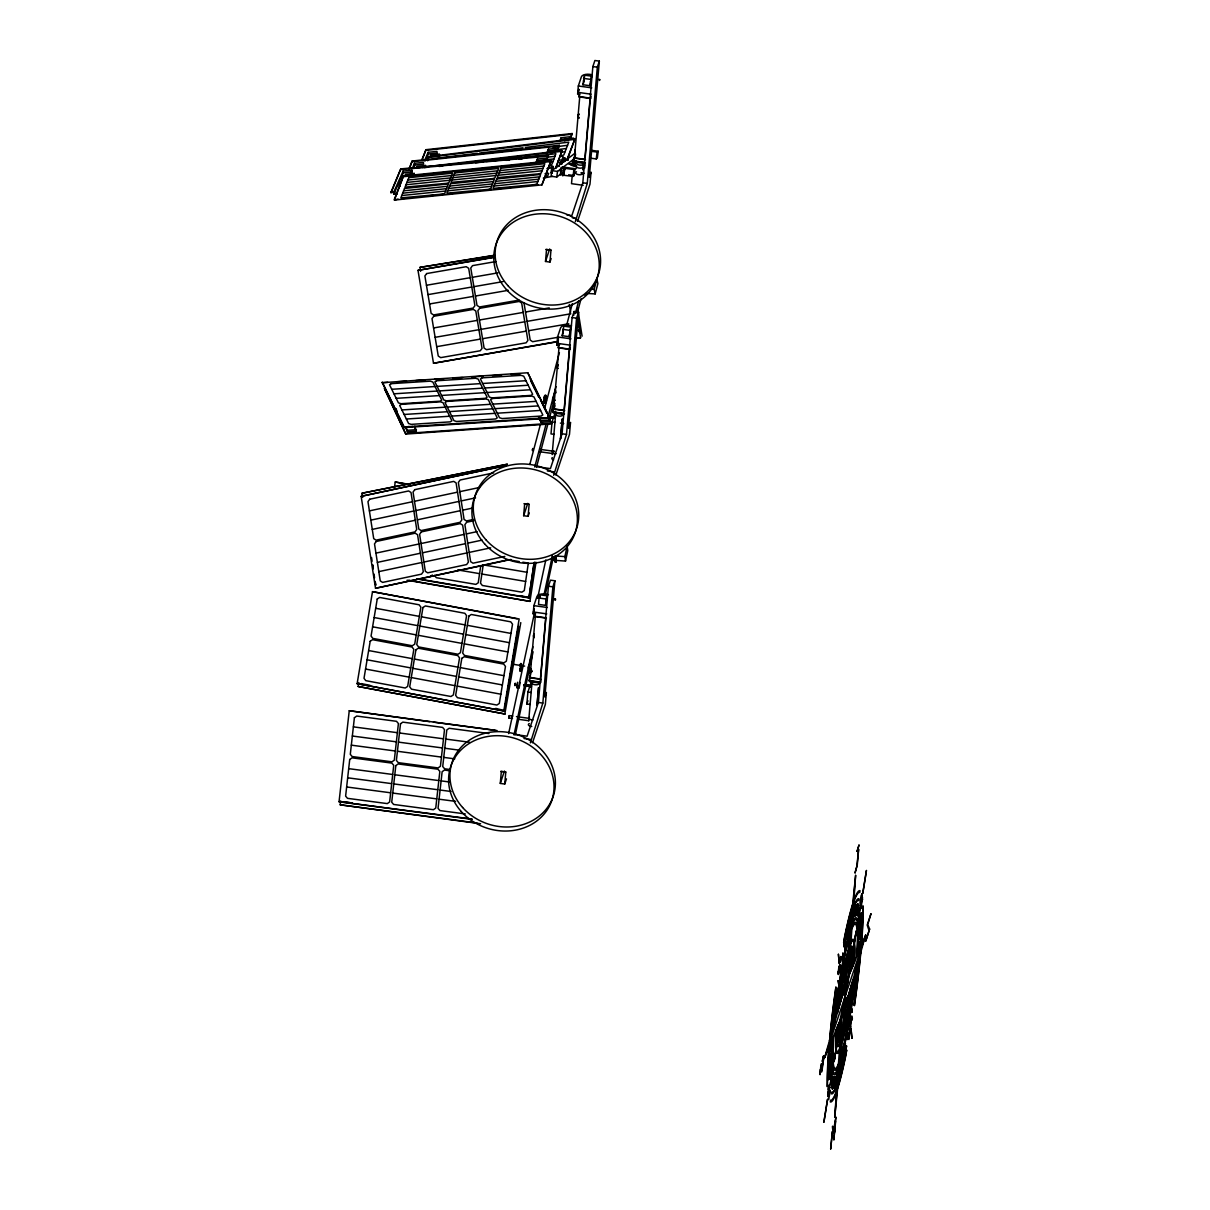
<?xml version="1.0" encoding="UTF-8"?>
<svg xmlns="http://www.w3.org/2000/svg" width="1210" height="1210" viewBox="0 0 1210 1210"><rect width="100%" height="100%" fill="white"/><g stroke="black" fill="none" stroke-linecap="round" stroke-linejoin="round"><path stroke-width="1.5" d="M545.347 397.319L545.135 398.075M553.348 399.829L553.56 401.735M567.596 160.386L567.747 159.402L568.08 160.204M840.829 1018.563L834.068 1061.609L856.256 931.019L849.511 974.065L839.664 1021.89A32.715 3.222 -82.1 0 0 839.725 1025.157L839.755 1025.415M849.511 974.065L850.675 970.738A32.715 3.222 -82.1 0 0 850.6 967.471L850.585 967.213M861.702 896.323L861.596 895.113L861.233 899.499L861.747 893.736L861.127 900.845M552.834 168.659L552.35 171.109M564.45 160.431L563.966 161.595M521.692 667.527L521.283 663.549L520.739 671.429L521.087 665.908L521.192 668.056M520.89 665.606C520.829 663.806 520.557 667.164 520.89 665.394M530.812 658.058L528.573 668.525L531.19 668.707L530.887 671.308L531.795 670.703M552.093 170.081C553.484 160.143 550.278 174.482 551.684 172.637M563.467 170.444C564.163 171.351 565.569 168.326 563.558 169.4C564.495 163.153 561.546 186.264 563.467 170.02M563.815 174.603L563.043 174.058M555.813 555.995L556.434 560.442L565.524 561.077L564.889 556.615L555.813 555.995L554.891 558.339M554.997 561.168L554.679 558.944L555.556 559.005C556.298 562.726 553.923 558.959 555.919 561.621L555.103 561.606M555.874 561.153L556.055 560.109L556.01 561.621M572.799 162.76C573.162 160.098 572.3 166.526 572.587 163.35M838.772 1023.509L838.727 1024.809A38.402 3.766 -82.1 0 0 838.787 1030.179L838.848 1031.117M839.679 1021.331L839.09 1023.221A36.27 3.569 -82.1 0 0 839.135 1028.303L839.196 1028.969M850.66 971.297L851.25 969.407A36.27 3.569 -82.1 0 0 851.19 964.325L851.144 963.659M851.568 969.119L851.598 967.818A38.402 3.766 -82.1 0 0 851.553 962.449L851.477 961.511M414.864 426.283L416.376 431.259L407.558 431.864L406.031 426.888M541.127 420.793L549.93 420.112L549.869 421.685L541.067 422.366L539.524 417.48M405.773 434.072L384.432 388.561L405.773 434.072L551.548 423.893L548.417 416.603M530.177 379.002L538.919 396.653M839.679 967.002L839.634 965.565L839.014 967.289M837.683 1026.125L837.607 1028.137A45.511 4.477 -82.1 0 0 837.698 1037.666L837.743 1038.15M838.016 1025.354L837.955 1026.64A43.378 4.265 -82.1 0 0 838.046 1035.73L838.076 1036.047M838.228 1024.825L838.197 1025.657A41.957 4.129 -82.1 0 0 838.273 1034.429L838.303 1034.641M838.56 1024.038L838.545 1024.159A39.824 3.917 -82.1 0 0 838.621 1032.493L838.636 1032.538M851.779 968.59L851.779 968.469A39.824 3.917 -82.1 0 0 851.704 960.135L851.704 960.135M852.112 967.803L852.142 966.971A41.957 4.129 -82.1 0 0 852.052 958.199L852.037 957.987M852.324 967.274L852.384 965.988A43.378 4.265 -82.1 0 0 852.294 956.898L852.248 956.581M852.642 966.503L852.732 964.491A45.511 4.477 -82.1 0 0 852.642 954.962L852.581 954.478M382.239 382.693L527.757 372.756L549.794 418.252L404.321 427.553L382.239 382.693L387.835 382.33M404.321 427.553L382.269 382.058M527.757 372.756L549.794 418.252M552.214 454.597L552.365 452.812M582.963 168.205C583.008 165.437 582.509 173.348 582.993 167.933M521.041 666.453L520.587 663.504L520.043 671.384L520.769 669.433M837.169 1027.411L836.881 1029.332A50.487 4.961 -82.1 0 0 836.881 1042.188L836.972 1043.081M837.486 1026.64L837.456 1027.003A46.933 4.613 -82.1 0 0 837.456 1038.951L837.532 1039.556M852.853 965.988L852.868 965.625A46.933 4.613 -82.1 0 0 852.868 953.677L852.808 953.072M853.171 965.217L853.231 964.234A49.065 4.825 -82.1 0 0 853.231 951.741L853.141 950.954M853.383 964.718L853.458 963.296A50.487 4.961 -82.1 0 0 853.458 950.44L853.353 949.547M829.077 1087.382L829.243 1084.841L827.716 1095.05L828.986 1088.153M835.913 1030.436L835.853 1031.207A57.611 5.657 -82.1 0 0 835.853 1049.977L835.883 1050.083M836.171 1029.816L836.14 1030.134A55.826 5.49 -82.1 0 0 836.14 1048.314M854.169 962.812L854.184 962.495A55.826 5.49 -82.1 0 0 854.184 944.314M854.426 962.192L854.472 961.421A57.611 5.657 -82.1 0 0 854.472 942.65L854.457 942.545M396.971 411.007L396.714 412.05L396.245 408.647M544.636 397.455L544.545 396.623L544.364 397.969M848.951 970.753L855.621 875.359L844.716 983.412L845.624 1009.216L834.718 1117.269L841.389 1021.875M552.289 168.901L552.153 169.914L552.183 168.946M559.716 164.227L560.366 161.656L559.731 164.227M575.96 162.321C573.283 159.826 577.941 169.945 569.29 163.925L574.629 165.346M832.783 1037.983L832.616 1040.343A79.3 7.789 -82.1 0 0 837.668 1070.275L838.076 1069.247M833.04 1037.363L832.888 1039.36A77.516 7.623 -82.1 0 0 837.834 1068.611L838.182 1067.749M833.448 1036.38L833.342 1037.787A74.672 7.336 -82.1 0 0 838.106 1065.965L838.348 1065.36M833.705 1035.775L833.629 1036.788A72.903 7.169 -82.1 0 0 838.273 1064.301L838.454 1063.862M839.634 967.622L839.846 964.188L838.409 972.265C841.736 953.147 836.276 987.345 838.787 967.728M856.635 956.853L856.998 954.841A74.672 7.336 -82.1 0 0 852.233 926.663L851.991 927.268M857.3 955.265L857.436 953.268A77.516 7.623 -82.1 0 0 852.49 924.016L852.158 924.879M857.542 954.645L857.724 952.285A79.3 7.789 -82.1 0 0 852.672 922.353L852.264 923.381M828.91 1047.361L828.699 1049.947A106.677 10.482 -82.1 0 0 827.232 1083.616L827.292 1086.777L827.519 1082.148A104.892 10.3 -82.1 0 1 828.971 1049.055L829.153 1046.756M830.06 1044.563L829.954 1045.833A98.494 9.68 -82.1 0 0 828.608 1076.915L828.653 1079.849L828.895 1075.463A96.724 9.498 -82.1 0 1 830.226 1044.941L830.317 1043.958M860.023 948.67L860.098 947.687A96.724 9.498 -82.1 0 0 861.429 917.165L861.671 912.779L861.732 915.713A98.494 9.68 -82.1 0 1 860.386 946.795L860.28 948.065M861.172 945.872L861.369 943.573A104.892 10.3 -82.1 0 0 862.806 910.48L863.048 905.851L863.108 909.012A106.677 10.482 -82.1 0 1 861.641 942.681L861.429 945.267M500.29 783.414L501.333 771.436L505.78 772.056L504.752 784.035L500.29 783.414L504.434 771.042M523.643 515.717L524.671 503.738L529.133 504.358L528.089 516.322L523.643 515.717L527.772 503.375M545.498 261.466L546.527 249.502L550.973 250.107L549.945 262.086L545.498 261.466L549.673 248.957M592.235 74.823A7.653 3.539 4.9 0 0 581.405 76.759L578.319 85.986L577.609 94.214L579.242 94.441L579.03 96.876L590.858 98.509L591.055 96.074M546.421 618.159L534.593 616.525L534.805 614.09L533.171 613.863L533.882 605.635L536.968 596.424A7.653 3.539 4.9 0 1 548.463 594.7M570.303 347.058L570.091 349.493L558.264 347.845L558.476 345.425L556.842 345.198L557.553 336.97L560.638 327.744A7.653 3.539 4.9 0 1 571.468 325.808M572.103 176.841L571.513 183.678L583.205 185.296M585.232 162.805L573.54 161.187L575.234 153.836M530.207 704.462L526.864 703.993L527.908 692.029L531.689 680.701M529.39 677.721L541.067 679.339L540.794 682.455L529.118 680.837L530.797 673.501M585.035 159.357L574.463 157.89L579.741 96.664L590.314 98.131L585.186 157.497M555.617 411.264L552.047 421.957L551.004 433.921L554.346 434.39M564.48 413.79L552.788 412.171L554.936 403.414M553.696 408.874L558.99 347.648L569.562 349.115L564.268 410.341L553.696 408.874L554.845 405.456M582.948 84.745L584.566 75.186L591.599 76.154L589.981 85.713L582.948 84.745L584.022 81.539M539.07 598.042L538.526 604.395L545.544 605.363L547.162 595.819L540.144 594.836L539.07 598.042L546.088 599.01L547.162 595.819M528.936 717.953L531.976 682.818M584.294 78.363L584.566 75.186M562.196 335.73L563.815 326.171L570.833 327.139L569.214 336.698L562.196 335.73L563.255 332.523M539.857 598.027L540.144 594.836M552.395 451.723L555.647 414.153M530.373 742.864L542.836 703.086L552.879 586.85L554.906 580.77L550.459 580.165L548.433 586.23L538.389 702.466L527.106 736.194L513.751 734.334M575.325 221.657L587.273 183.421L597.317 67.185L599.343 61.12L594.896 60.5L592.855 66.565L582.812 182.801L571.846 215.592L566.84 214.911M553.681 475.288L566.507 434.405L576.55 318.17L578.592 312.104L574.13 311.484L572.103 317.549L562.06 433.785L550.414 468.603L537.058 466.742M589.981 85.713L591.599 76.154M545.544 605.363L546.088 599.01M537.013 705.49L538.556 687.598L537.134 704.069M560.533 438.61L562.226 418.917L560.487 439.048M569.214 336.698L570.833 327.139M573.812 315.235L574.13 311.484M599.343 61.12L589.3 177.356L591.04 172.153L589.996 184.132L577.548 221.339M554.906 580.77L544.863 697.005L546.391 692.468L545.347 704.447L532.536 742.728M578.592 312.104L568.534 428.34L570.53 422.396L569.486 434.375L555.889 475.001M834.718 1117.269L855.621 875.359M562.514 160.386L561.833 163.879L562.015 162.609M512.465 718.483L508.85 717.984L509.259 715.624L512.874 716.108M829.47 1040.782L829.969 1037.409A104.892 10.3 -82.1 0 1 835.248 992.865L835.928 986.921L835.082 992.805A106.677 10.482 -82.1 0 0 829.712 1038.104M830.786 1036.199L830.907 1034.898A98.494 9.68 -82.1 0 1 835.853 993.077M831.073 1035.216L831.164 1034.202A96.724 9.498 -82.1 0 1 836.019 993.138L836.791 987.799M859.266 957.413L859.176 958.426A96.724 9.498 -82.1 0 1 854.321 999.49L853.549 1004.829M859.554 956.429L859.433 957.73A98.494 9.68 -82.1 0 1 854.487 999.551M860.582 952.845L860.355 955.219A104.892 10.3 -82.1 0 1 855.092 999.762L854.411 1005.707L855.258 999.823A106.677 10.482 -82.1 0 0 860.612 954.524L860.854 951.846M572.496 163.743L572.965 160.612M833.872 1025.399L834.129 1022.783A79.3 7.789 -82.1 0 1 849.692 931.261L850.131 929.764M834.159 1024.401L834.371 1022.193A77.516 7.623 -82.1 0 1 849.586 932.728L849.965 931.458M839.846 966.987L838.409 974.519L839.755 967.909M834.628 1022.783L834.779 1021.24A74.672 7.336 -82.1 0 1 849.42 935.058L849.677 934.165M834.915 1021.784L835.021 1020.65A72.903 7.169 -82.1 0 1 849.314 936.51L849.511 935.859M861.868 896.428L860.386 904.142L860.234 901.737L860.628 898.758L860.567 902.751L862.458 897.412L861.066 908.574L861.081 907.757M855.425 970.843L855.319 971.978A72.903 7.169 -82.1 0 1 841.01 1056.118L840.829 1056.769M855.712 969.845L855.561 971.388A74.672 7.336 -82.1 0 1 840.92 1057.57L840.647 1058.463M856.166 968.227L855.954 970.435A77.516 7.623 -82.1 0 1 840.753 1059.899L840.375 1061.17M856.453 967.229L856.211 969.845A79.3 7.789 -82.1 0 1 840.647 1061.367L840.209 1062.864M560.835 171.729L560.759 173.242M563.028 173.363L564.026 173.075L563.86 174.482M563.573 169.324L563.482 170.398M564.344 170.217L563.905 173.484M572.466 163.501L572.421 165.059L572.905 162.639M837.411 1013.042L837.501 1012.135A57.611 5.657 -82.1 0 1 841.888 980.297L841.948 979.949M837.698 1012.029L837.743 1011.651A55.826 5.49 -82.1 0 1 841.978 980.796L841.994 980.705M852.929 979.586L852.596 980.977A55.826 5.49 -82.1 0 1 848.346 1011.832L848.346 1011.832M552.985 168.992C553.862 160.34 550.958 175.919 552.395 172.727M563.905 160.673L564.057 157.648L563.346 161.595M564.616 160.764L564.752 157.739L563.951 161.52M574.599 154.169L575.294 149.48M575.294 154.275L575.4 153.322M471.976 819.321L339.057 801.746L349.251 710.724L497.083 730.568M838.591 1008.913L838.787 1007.144A50.487 4.961 -82.1 0 1 841.797 985.318L842.175 982.974M838.832 1008.081L839.241 1006.372A46.933 4.613 -82.1 0 1 842.024 986.09M851.144 985.802L851.099 986.256A46.933 4.613 -82.1 0 1 848.301 1006.538M851.507 984.547L851.356 985.802A49.065 4.825 -82.1 0 1 848.452 1007.007L848.119 1009.034M851.734 983.715L851.538 985.484A50.487 4.961 -82.1 0 1 848.543 1007.31L848.165 1009.654M551.594 170.081L551.745 169.264L551.14 176.267L556.751 177.038L561.183 173.665M829.425 1087.987C830.332 1083.404 827.912 1097.621 829.773 1091.692M839.438 1005.994L840.012 1002.954A43.378 4.265 -82.1 0 1 842.266 986.861L842.402 986.014M840.042 1003.846L840.179 1002.742A41.957 4.129 -82.1 0 1 842.357 987.178L842.447 986.634M840.405 1002.576L840.421 1002.409A39.824 3.917 -82.1 0 1 842.508 987.632L842.523 987.541M849.904 990.219L849.919 990.052A39.824 3.917 -82.1 0 1 847.832 1004.996L847.832 1004.996M850.297 988.782L850.161 989.886A41.957 4.129 -82.1 0 1 847.968 1005.449L847.877 1005.994M850.539 987.92L850.328 989.674A43.378 4.265 -82.1 0 1 848.074 1005.767L847.923 1006.614M850.902 986.634L850.585 989.341A45.511 4.477 -82.1 0 1 848.21 1006.236L848.044 1008.127M480.627 823.753L340.191 804.816L340.691 800.838M820.198 1069.504L820.093 1074.692L820.879 1065.526L821.545 1063.56L821.756 1069.882L823.904 1056.421L821.953 1071.168A8.198 0.802 -82.1 0 1 821.318 1071.863L821.257 1065.692L820.637 1068.067M551.578 172.455L551.412 173.287L551.503 172.274M551.82 169.96L551.881 169.536M552.153 172.727L552.244 172.228M528.226 667.572L528.604 665.803M529.103 667.633L529.36 666.135M840.663 1001.698L841.131 999.626A36.27 3.569 -82.1 0 1 842.402 990.627L842.644 989.084M849.299 992.245L849.208 993.002A36.27 3.569 -82.1 0 1 847.938 1002.001L847.696 1003.559M849.677 990.929L849.435 992.805A38.402 3.766 -82.1 0 1 848.104 1002.334L847.771 1004.481M545.271 398.574C544.863 405.184 545.876 397.258 546.012 400.041M828.033 1096.018C827.791 1100.026 829.425 1086.096 829.183 1090.119M828.532 1098.967C828.003 1103.217 831.784 1084.871 829.334 1091.768M862.624 899.59C862.034 895.037 859.07 917.271 861.747 899.544M574.75 158.434L557.508 171.412L556.751 177.038M839.105 1022.707L824.645 1057.661L841.797 997.267A32.715 3.222 -82.1 0 1 842.674 991.187L842.689 989.689M851.235 969.921L865.694 934.967L848.543 995.361A32.715 3.222 -82.1 0 1 847.666 1001.441M562.998 175.011L560.351 174.648L561.258 167.797L562.363 166.965L575.022 168.704L574.115 175.556L573.011 176.388L562.786 175.163M563.663 175.284L563.815 174.179M564.435 169.521L564.783 168.281L563.875 175.132M572.209 164.711L572.89 159.569L573.994 158.737M573.011 176.388L573.918 169.536L575.022 168.704M575.098 161.792L574.644 165.225L570.016 164.106M584.627 168.16L585.08 164.726M596.212 158.933L597.12 152.082L598.224 151.25L597.317 158.102L596.212 158.933L590.737 158.177M546.118 399.663L546.149 398.71M552.531 399.179L552.985 397.424M553.394 399.224L553.575 398.151M842.341 995.8L842.871 992.17M847.983 996.828L847.454 1000.458M560.956 171.2L561.077 170.398M552.909 167.116L553.015 167.025M560.033 171.018L560.578 168.825M560.911 171.139L561.44 168.765M572.542 162.911L572.95 161.263M521.601 668.54L521.238 670.022L521.313 668.616M842.629 994.832L842.916 992.79M847.711 997.796L847.408 999.838M394.354 487.827L395.246 482.003L410.145 484.529M480.657 566.325L478.237 582.796L475.848 584.385L436.296 577.699L434.481 575.4M417.238 579.015L528.921 597.921L534.079 562.726M528.921 597.921L534.154 562.468M520.799 595.638L529.526 597.755L534.805 562.166M574.826 152.445L574.916 152.551M407.074 580.225L529.935 601.37L536.015 562.257M842.568 988.147L842.236 990.294A38.402 3.766 -82.1 0 0 840.889 999.823M842.81 991.232L842.78 991.413A31.248 3.07 -82.1 0 0 841.948 997.221M847.575 1002.016L847.56 1001.215A31.248 3.07 -82.1 0 0 848.391 995.406M847.65 1002.939L847.832 1001.774A34.848 3.418 -82.1 0 0 849.042 993.123M842.221 983.594L841.888 985.621A49.065 4.825 -82.1 0 0 838.969 1006.826M842.296 984.501L842.13 986.392A45.511 4.477 -82.1 0 0 839.755 1003.287M495.737 708.379L504.449 710.588L511.558 667.844M512.163 664.139L518.515 626.372L504.449 710.588M357.132 683.665L372.498 591.66L519.15 618.945L503.783 710.936L357.132 683.665L503.783 710.936M561.531 164.379L562.075 161.157M842.402 977.226L842.462 976.894A57.611 5.657 -82.1 0 1 847.877 951.166L848.028 950.606M842.523 977.574L842.538 977.483A55.826 5.49 -82.1 0 1 847.786 952.557L847.847 952.33M834.068 1061.609L856.256 931.019M847.786 1015.145L847.802 1015.054A55.826 5.49 -82.1 0 1 842.553 1040.071L842.478 1040.297M847.938 1015.402L847.877 1015.734A57.611 5.657 -82.1 0 1 842.462 1041.462L842.311 1042.022M848.391 1012.679L848.452 1012.331A57.611 5.657 -82.1 0 0 852.823 980.493M358.145 686.478L504.857 713.976L358.145 686.478L358.856 682.561M504.782 714.218L520.784 622.621M517.29 685.117L516.836 686.282L517.608 682.243M843.022 978.875L843.309 976.364A50.487 4.961 -82.1 0 1 847.015 958.728L847.318 957.564M843.173 979.298L843.446 977.771A46.933 4.613 -82.1 0 1 846.894 961.375L846.97 961.088M843.279 979.571L843.491 978.33A45.511 4.477 -82.1 0 1 846.365 964.37L846.818 962.495M843.536 980.266L843.567 979.177A43.378 4.265 -82.1 0 1 846.304 965.867M843.688 980.675L843.703 980.584A39.824 3.917 -82.1 0 1 846.213 968.363L846.244 968.257M846.803 1012.362L846.713 1012.891A41.957 4.129 -82.1 0 1 844.066 1025.762L843.869 1026.534M846.652 1011.953L846.637 1012.044A39.824 3.917 -82.1 0 1 844.126 1024.265L844.126 1024.265M846.909 1012.649L846.758 1013.451A43.378 4.265 -82.1 0 1 844.02 1026.761L843.733 1027.971M847.06 1013.057L846.894 1014.857A46.933 4.613 -82.1 0 1 843.446 1031.253L843.37 1031.54M847.318 1013.753L846.97 1015.704A49.065 4.825 -82.1 0 1 843.37 1032.841L843.022 1035.064M847.423 1014.025L847.015 1016.264A50.487 4.961 -82.1 0 1 843.309 1033.9M555.496 558.612L555.692 557.477L555.647 558.99M583.84 80.404L583.523 81.327L583.825 78.831M843.793 980.947L844.156 978.981A38.402 3.766 -82.1 0 1 845.775 971.101L846.092 969.724M843.945 981.37L844.217 979.949A36.27 3.569 -82.1 0 1 845.745 972.507L845.866 971.963M844.051 981.658L844.247 980.584A34.848 3.418 -82.1 0 1 845.714 973.445M844.308 982.354L844.308 981.552A32.715 3.222 -82.1 0 1 845.336 976.409L845.487 975.744M845.987 1010.441L846.017 1010.274A31.248 3.07 -82.1 0 1 845.003 1015.326M846.123 1010.562L846.032 1011.076A32.715 3.222 -82.1 0 1 844.988 1016.218L844.852 1016.884M846.289 1010.97L846.123 1012.679A36.27 3.569 -82.1 0 1 844.595 1020.121L844.474 1020.665M846.546 1011.681L846.183 1013.647A38.402 3.766 -82.1 0 1 844.565 1021.527L844.247 1022.904M575.99 168.78L576.565 166.814M528.755 720.827L529.072 718.029L529.254 719.375M525.594 686.811L515.339 734.712M520.179 682.44L519.06 688.324M844.474 982.777L845.094 979.677M845.866 1009.851L845.245 1012.952M844.58 983.065L844.928 981.31M845.76 1009.563L845.412 1011.318M545.786 398.619L545.71 399.784M546.255 397.545L546.255 396.441L545.982 397.485M508.623 733.593L534.442 613.031M537.573 598.39L545.801 559.943M514.008 734.909L532.884 646.745M543.895 595.32L552.153 556.736M526.048 684.709L529.572 668.238M530.358 664.592L533.096 651.782M545.241 595.078L553.469 556.661M555.148 562.287L555.556 560.381L552.94 560.2L553.681 556.721M554.634 558.551L554.936 555.934L555.556 560.381M556.025 562.347L556.434 560.442M564.889 556.615L567.127 546.164L567.762 550.626L565.524 561.077M340.191 804.816L476.937 822.981M835.883 1117.269L833.614 1130.034C830.529 1115.121 834.537 1150.695 835.46 1120.853L833.826 1140.032L835.883 1117.238M349.251 710.724L429.686 721.659M339.057 801.746L472.036 819.049M565.146 160.658L564.692 161.535M846.607 964.657L846.274 966.866A41.957 4.129 -82.1 0 0 843.627 979.737M843.506 1030.134L843.975 1028.258A45.511 4.477 -82.1 0 0 846.834 1014.298M847.182 958.97L846.97 959.787A49.065 4.825 -82.1 0 0 843.37 976.924M529.814 464.458L540.31 424.77M544.576 408.632L559.398 352.579M566.582 325.445L572.315 303.74M534.729 467.015L545.846 424.997M548.266 415.862L555.995 386.625M575.325 313.556L578.698 300.761M553.711 404.609L552.698 400.071L555.435 389.756L556.116 392.766M549.96 416.21L553.787 401.75M581.057 298.734L577.231 313.193L576.686 309.624M536.438 467.423L547.979 423.727M595.169 293.909L594.155 289.371L596.878 279.056L597.906 283.579L595.169 293.909L586.215 293.395M529.935 601.37L408.995 580.286M361.14 683.605L370.003 685.314M552.183 167.63L552.365 166.284L552.153 167.661M841.676 998.129L842.977 993.576L841.555 974.973L844.716 983.412M845.624 1009.216L848.77 1017.655L847.348 999.052L848.649 994.499M395.246 482.003L408.209 484.484M372.498 591.66L517.214 618.839M852.747 903.84L852.294 905.261A106.677 10.482 -82.1 0 0 844.595 936.752L843.627 942.635L844.61 937.75A104.892 10.3 -82.1 0 1 852.173 906.774L852.581 905.519M851.961 911.553L851.749 912.234A98.494 9.68 -82.1 0 0 844.641 941.319L843.748 946.825L844.656 942.318A96.724 9.498 -82.1 0 1 851.628 913.762L851.795 913.217M838.53 1079.411L838.712 1078.866A96.724 9.498 -82.1 0 0 845.684 1050.31L846.592 1045.803L845.684 1051.309A98.494 9.68 -82.1 0 1 838.591 1080.394L838.364 1081.074M837.759 1087.109L838.167 1085.854A104.892 10.3 -82.1 0 0 845.729 1054.878L846.713 1049.993L845.729 1055.876A106.677 10.482 -82.1 0 1 838.046 1087.366L837.592 1088.788M599.086 79.255L600.115 79.709L599.328 80.495M545.982 399.723L545.892 400.208A3.948 0.953 -86.7 0 1 544.273 402.718A3.948 0.953 -86.7 0 1 544.258 396.85A3.948 0.953 -86.7 0 1 545.74 396.472M578.788 89.268L577.76 92.338L591.176 94.198M578.123 92.671L579.151 89.6M579.03 96.876L579.983 94.017M574.463 157.89L575.597 154.472M573.54 161.187L575.431 155.546M574.327 166.405L576.111 161.081M549.945 262.086L551.125 258.532M557.523 341.795L558.551 338.709M556.842 345.198L558.385 340.585M558.264 347.845L559.701 343.579M552.788 412.171L554.664 406.53M528.089 516.322L529.239 512.889M534.366 608.933L533.338 612.003L546.754 613.863M533.171 613.863L534.2 610.793M534.593 616.525L535.546 613.682M529.118 680.837L530.524 676.617M526.864 703.993L527.953 700.756M504.752 784.035L506.476 778.862M824.645 1057.661L865.694 934.967M853.867 900.497L854.305 899.257A106.677 10.482 -82.1 0 1 860.008 890.696L859.766 892.451A104.892 10.3 -82.1 0 0 854.154 900.875L853.761 901.979M853.383 907.303L853.595 906.698A98.494 9.68 -82.1 0 1 858.873 898.788L858.631 900.558A96.724 9.498 -82.1 0 0 853.443 908.317L853.277 908.786M837.048 1083.842L836.881 1084.311A96.724 9.498 -82.1 0 1 831.709 1092.07L831.467 1093.84A98.494 9.68 -82.1 0 0 836.73 1085.93L836.942 1085.325M836.579 1090.649L836.186 1091.753A104.892 10.3 -82.1 0 1 830.574 1100.177L830.317 1101.932A106.677 10.482 -82.1 0 0 836.034 1093.371L836.473 1092.131M555.708 167.751L562.045 150.6L418.705 167.63M555.813 168.432L562.045 150.6M546.996 152.702L548.327 149.178L557.235 148.24L557.477 149.949L548.569 150.887L548.327 149.178M427.584 160.113L428.93 156.604L575.053 138.621L567.051 160.34M427.69 160.779L428.93 156.604M566.93 159.675L575.053 138.621M394.324 199.378L403.474 175.994L550.989 160.809L541.929 184.888L394.415 200.073L398.06 199M394.415 200.073L403.474 175.994M550.989 160.809L541.929 184.888M851.885 928.766L852.067 928.327A72.903 7.169 -82.1 0 1 856.71 955.84M559.837 141.041L561.153 137.728L570.001 136.745L570.273 138.424L561.425 139.407L561.153 137.728M408.738 169.627L412.141 161.036L559.322 145.321L557.371 151.159M409.524 168.583L412.141 161.036M557.281 150.479L559.322 145.321M535.97 162.473L537.361 159.024L546.3 158.207L546.496 159.932L537.558 160.733L537.361 159.024M421.882 159.69L425.965 149.692L572.194 133.523L570.273 139.18M422.003 160.355L425.965 149.692M570.833 136.851L572.194 133.523M412.353 168.341L414.455 163.305L423.364 162.382L423.591 164.091L414.697 165.014L413.291 168.371M394.732 192.647L390.921 192.299L400.782 168.886L548.387 155.44L546.36 161.157M390.996 192.98L400.782 168.886M546.27 160.461L548.387 155.44M424.498 160.809L428.098 152.324L436.931 151.386L437.203 153.065L428.37 154.003L425.481 160.794M410.78 175.284L412.035 170.277L403.111 171.049L393.613 192.45L393.81 194.175L397.379 193.872M393.81 194.175L403.308 172.773L403.111 171.049M410.568 173.559L412.035 170.277M850.978 941.773L851.114 941.486A57.611 5.657 -82.1 0 1 854.29 941.546L854.305 941.652M850.872 943.301L850.917 943.18A55.826 5.49 -82.1 0 1 854.003 943.24M839.468 1049.327L839.407 1049.448A55.826 5.49 -82.1 0 1 836.337 1049.388M839.362 1050.855L839.226 1051.142A57.611 5.657 -82.1 0 1 836.049 1051.082L836.049 1051.082M850.539 947.929L850.781 947.475A50.487 4.961 -82.1 0 1 852.959 947.521L853.11 948.126M850.464 949.169L850.63 948.852A49.065 4.825 -82.1 0 1 852.747 948.897L852.884 949.427M850.328 951.03L850.388 950.924A46.933 4.613 -82.1 0 1 852.415 950.954L852.521 951.362M840.012 1041.598L839.952 1041.704A46.933 4.613 -82.1 0 1 837.925 1041.674L837.819 1041.265M839.876 1043.459L839.71 1043.776A49.065 4.825 -82.1 0 1 837.592 1043.731L837.456 1043.202M839.785 1044.699L839.543 1045.153A50.487 4.961 -82.1 0 1 837.365 1045.107L837.214 1044.502M850.237 952.285L850.585 951.771A45.511 4.477 -82.1 0 1 852.203 952.33L852.279 952.663M850.101 954.191L850.328 953.858A43.378 4.265 -82.1 0 1 851.87 954.387L851.916 954.614M850.025 955.461L850.161 955.25A41.957 4.129 -82.1 0 1 851.643 955.764L851.689 955.9M849.889 957.367L849.904 957.337A39.824 3.917 -82.1 0 1 851.311 957.821M840.436 1035.291L840.451 1035.261A39.824 3.917 -82.1 0 1 839.014 1034.807M840.315 1037.167L840.179 1037.378A41.957 4.129 -82.1 0 1 838.681 1036.864L838.651 1036.728M840.224 1038.437L840.012 1038.77A43.378 4.265 -82.1 0 1 838.47 1038.241L838.409 1038.014M840.088 1040.343L839.755 1040.857A45.511 4.477 -82.1 0 1 838.137 1040.297L838.061 1039.965M416.875 167.585L417.919 166.98M849.798 958.668L850.01 958.426A38.402 3.766 -82.1 0 1 850.917 958.743L851.084 959.167M849.662 960.634L849.738 960.543A36.27 3.569 -82.1 0 1 850.6 960.831L850.721 961.133M840.678 1031.994L840.587 1032.085A36.27 3.569 -82.1 0 1 839.725 1031.797L839.619 1031.495M840.542 1033.96L840.315 1034.202A38.402 3.766 -82.1 0 1 839.407 1033.884L839.256 1033.461M575.007 153.246L551.896 170.64L557.508 171.412M560.351 174.648L561.455 173.816M509.259 715.624L508.85 717.984M430.458 156.74L431.425 156.302M430.004 576.625L432.393 575.037M849.42 963.977L849.511 963.916A32.715 3.222 -82.1 0 1 850.07 964.309L850.116 964.43M840.905 1028.651L840.814 1028.712A32.715 3.222 -82.1 0 1 840.269 1028.318L840.224 1028.197M433.966 158.722L477.451 153.383M479.523 153.125L523.007 147.771M525.291 147.484L568.776 142.145L563.86 154.88L561.5 155.818M551.155 153.05L552.305 152.717M512.133 158.903L555.904 153.7L552.062 164.091L549.764 164.893M545.392 176.736L547.691 175.934L548.644 173.332L544.999 173.771M361.155 496.327L505.765 465.593L361.155 496.327L375.524 588.272L510.983 559.474M493.71 472.868L460.102 480.022L458.348 482.427L464.08 519.423L466.455 520.95L473.518 519.453M369.398 510.877L412.444 501.727M414.486 501.303L457.531 492.152M459.77 491.668L479.508 487.479M370.835 520.134L413.88 510.983M415.922 510.56L458.968 501.409M461.207 500.925L475.56 497.87M372.272 529.39L415.302 520.239M417.359 519.816L460.39 510.665M462.643 510.181L471.613 508.276M473.73 520.754L466.652 522.251L464.882 524.656L470.63 561.667L473.004 563.194L504.827 556.434M375.947 553.121L418.993 543.971M421.035 543.547L464.065 534.396M466.319 533.913L477.088 531.629M377.384 562.378L420.414 553.227M422.471 552.804L465.502 543.653M467.756 543.169L482.109 540.114M378.821 571.619L421.851 562.484M423.908 562.045L466.939 552.909M469.193 552.41L490.715 547.843M509.002 559.625L375.524 588.272M362.092 493.211L507.308 464.232L362.092 493.211L362.637 496.886M558.279 341.613L433.498 363.257L417.995 270.344L494.345 257.11M494.406 257.337L417.995 270.344M495.918 261.557L472.535 265.625L470.766 267.97L476.997 305.374L479.432 306.992L519.014 300.125M426.449 285.273L470.236 277.68M472.323 277.317L497.87 272.885M428.007 294.62L471.794 287.027M473.881 286.664L503.073 281.612M429.565 303.967L473.352 296.374M475.439 296.026L508.276 290.324M433.573 327.955L477.36 320.363M479.432 320.015L523.219 312.407M525.518 312.014L549.234 307.9M435.131 337.318L478.918 329.71M480.99 329.362L524.777 321.769M527.076 321.361L570.863 313.768M436.689 346.665L480.476 339.072M482.548 338.709L526.335 331.116M528.634 330.708L568.76 323.751M557.81 337.318L532.627 341.689L530.192 340.055L523.945 302.666M558.218 341.386L433.498 363.257M574.977 338.482L580.618 337.741L575.037 338.709M420.596 271.327L419.961 267.38L494.587 255.219M494.633 255.461L419.961 267.38M432.636 156.635L437.944 155.954M429.051 157.27L575.173 139.301M553.046 147.106L567.55 145.321M557.25 149.632L566.31 148.512M422.351 167.524L425.905 167.086L425.633 165.377L416.739 166.481L417.011 168.175M561.455 152.142L565.085 151.704M558.309 160.31L561.924 159.871L563.164 156.68L561.334 156.256M555.844 166.693L559.474 166.239M424.392 167.645L428.113 167.207M435.555 166.314L562.151 151.28M475.575 162.73L482.76 161.868M486.359 161.444L509.833 159.175M547.646 157.164L554.936 156.302M546.693 159.765L553.983 158.903M549.37 161.928L553.03 161.49M546.92 168.583L550.565 168.145L551.518 165.558L549.627 165.256M543.351 178.112L552.546 176.312M426.071 150.373L572.3 134.189M412.247 161.716L559.413 146.002M544.349 162.2L540.779 162.564L540.552 160.854L549.461 159.917L549.688 161.641M403.565 176.69L551.079 161.505M407.83 180.048L451.723 175.526M453.81 175.314L497.718 170.791M500.017 170.565L543.91 166.042M406.908 182.407L450.801 177.885M452.888 177.673L496.796 173.151M499.095 172.924L542.987 168.402M405.985 184.767L449.878 180.245M451.965 180.033L495.873 175.511M498.172 175.284L542.065 170.761M403.611 190.817L447.503 186.295M449.591 186.083L493.498 181.56M495.798 181.334L539.705 176.811M402.688 193.177L446.581 188.654M448.668 188.442L492.576 183.92M494.875 183.693L538.768 179.171M401.765 195.536L445.658 191.014M447.745 190.802L491.653 186.279M493.952 186.053L537.845 181.53M403.656 198.425L409.267 197.85M414.864 197.26L420.46 196.685M427.932 195.914L433.543 195.339M439.139 194.765L444.736 194.19M450.347 193.615L455.943 193.04M463.415 192.269L469.011 191.694M474.623 191.119L480.219 190.545M485.815 189.97L491.426 189.38M497.023 188.805L502.634 188.231M510.091 187.459L515.702 186.885M521.298 186.31L526.91 185.735M532.506 185.16L538.102 184.585M400.873 169.566L548.463 156.135M438.943 166.435L442.542 166.118M505.901 160.34L509.516 160.022M518.545 159.191L522.145 158.873M390.921 192.299L394.657 191.966M403.308 172.773L412.232 171.986M407.604 430.291L416.437 429.671M405.804 433.437L551.578 423.258M397.167 381.74L406.484 381.135M415.817 380.545L425.149 379.94M434.466 379.35L443.798 378.76M453.115 378.155L462.447 377.565M471.764 376.96L482.956 376.249M492.288 375.66L501.605 375.055M510.938 374.465L520.27 373.875M391.738 389.287L435.04 386.519M437.097 386.398L480.4 383.63M482.654 383.479L525.957 380.711M393.961 393.81L437.264 391.042M439.321 390.921L482.624 388.153M484.892 388.002L528.18 385.234M396.199 398.332L439.487 395.579M441.559 395.443L484.847 392.675M487.116 392.524L530.404 389.756M401.902 409.948L445.204 407.18M447.261 407.059L490.564 404.291M492.818 404.14L536.121 401.372M404.125 414.47L447.428 411.718M449.485 411.582L492.788 408.814M495.056 408.662L538.344 405.894M406.363 419.008L449.651 416.24M451.723 416.104L495.011 413.336M497.28 413.2L540.567 410.432M404.352 426.918L549.824 417.616M537.966 418.494L545.014 418.085M517.245 683.968L517.109 688.097L516.383 685.178M529.314 669.659L529.163 668.676M590.571 289.175L594.155 289.371M584.853 295.225L585.549 294.544M552.698 400.071L555.284 400.223M554.528 557.825L555.405 557.886M530.782 670.597L531.765 671.384M531.81 671.777C530.373 672.609 531.508 668.601 530.887 671.308M547.858 416.482L555.133 417.284L549.537 416.618M548.599 416.542L555.451 417.299M524.202 685.042L529.693 685.692M524.943 685.102L530.116 685.722M548.78 416.406L554.271 417.087M524.036 684.966L531.447 685.873M433.437 722.143L495.223 730.326M488.931 733.532L449.152 728.269L446.808 729.933L442.724 766.55L444.614 768.773L450.044 769.5M353.365 726.862L397.379 732.685M399.466 732.973L443.495 738.796M445.794 739.083L469.631 742.244M352.337 736.013L396.351 741.836M398.453 742.123L442.467 747.946M444.766 748.249L459.437 750.185M351.323 745.163L395.337 751.002M397.424 751.274L441.438 757.097M443.752 757.399L454.748 758.851M449.893 770.785L444.463 770.059L442.134 771.723L438.05 808.341L439.941 810.579L465.26 813.922M348.692 768.652L392.705 774.476M394.793 774.763L438.822 780.586M441.121 780.889L450.286 782.099M347.663 777.803L391.677 783.626M393.779 783.914L437.793 789.737M440.092 790.039L451.103 791.491M346.65 786.969L390.664 792.792M392.751 793.064L436.765 798.887M439.064 799.19L455.58 801.383M545.861 249.426L550.973 250.107M524.006 503.662L529.133 504.358M525.11 684.981L530.63 685.707M500.668 771.375L505.78 772.056M590.919 150.237L598.224 151.25M591.645 151.326L597.12 152.082M561.258 167.797L573.918 169.536M568.624 174.8L574.115 175.556M549.143 417.163L554.346 417.873M540.023 449.364L554.467 451.36M539.615 451.738L554.059 453.72M516.473 716.607L529.118 718.347M517.88 719.224L528.694 720.721M592.855 66.565L597.317 67.185M583.507 78.378L590.525 79.361M578.319 85.986L591.735 87.846M573.812 158.056L585.504 159.69M580.906 172.864L584.233 173.332M582.812 182.801L587.273 183.421M572.285 217.77L575.612 218.239M572.103 317.549L576.55 318.17M562.741 329.362L569.774 330.33M557.553 336.97L570.969 338.83M557.008 343.322L570.424 345.183M553.061 409.041L564.737 410.674M549.189 416.89L554.392 417.616M552.047 421.957L555.375 422.426M560.381 423.107L563.724 423.576M562.06 433.785L566.507 434.405M547.298 470.932L553.968 471.855M548.433 586.23L552.879 586.85M533.882 605.635L547.298 607.496M540.326 682.122L529.753 680.655L529.678 681.654L540.25 683.121M527.908 692.029L531.235 692.483M538.389 702.466L542.836 703.086M523.99 738.523L530.661 739.446M549.612 416.996L555.027 417.783M549.552 417.299L554.966 418.07M530.751 686.509L523.764 685.48L530.721 686.72M523.809 685.193L530.797 686.236M549.113 417.299L554.301 418.085M524.157 685.299L531.432 686.418M524.111 685.601L531.371 686.72M511.664 664.048L524.656 666.12M508.261 559.731L519.211 561.576M522.856 562.196L528.316 563.119L524.293 590.586L521.903 592.174L482.351 585.489L480.521 583.175L483.214 564.873L526.985 572.269M457.698 569.94L479.583 573.646M481.867 574.024L525.639 581.435M417.314 578.743L528.997 597.649M375.69 608.282L419.325 616.389M421.413 616.782L465.048 624.904M467.332 625.328L510.983 633.435M374.147 617.539L417.783 625.646M465.789 634.584L509.44 642.692M419.87 626.039L463.506 634.161M372.604 626.795L416.24 634.902M418.327 635.295L461.963 643.417M464.247 643.841L507.897 651.948M368.642 650.541L412.277 658.648M414.364 659.042L458 667.164M460.284 667.587L503.935 675.694M367.099 659.798L410.734 667.905M412.807 668.298L456.457 676.42M458.741 676.844L502.392 684.951M365.556 669.054L409.192 677.161M411.264 677.555L454.915 685.677M457.198 686.1L500.849 694.207M568.957 163.804L575.779 165.649M569.305 163.925L574.659 165.271M405.894 175.359L409.025 174.8M529.345 670.325L529.027 668.812M842.977 993.576L847.348 999.052M859.266 905.004L857.346 916.152M530.615 380.515L538.662 397.016M538.662 417.42L541.067 422.366M832.994 1076.476L831.073 1087.624M540.492 399.981L546.829 413.291M530.978 380.666L534.926 388.985M548.387 417.238L551.548 423.893M414.803 427.856L416.376 431.259M405.184 426.767L407.558 431.864M850.479 962.449L850.388 962.222A34.848 3.418 -82.1 0 0 849.571 961.935M849.859 965.701L849.874 965.746A31.248 3.07 -82.1 0 0 849.329 965.323M839.861 1030.179L839.937 1030.406A34.848 3.418 -82.1 0 0 840.769 1030.693M582.101 336.183L577.669 308.338M580.664 333.385L577.714 315.689M573.646 139.755L573.358 138.076L564.525 139.165L564.828 140.844M439.714 155.727L439.411 154.063L430.563 155.182L430.866 156.861M841.555 974.973L848.77 1017.655M577.79 320.832L580.618 337.741M569.305 304.421L570.591 312.21M428.098 152.324L428.37 154.003M560.729 151.522L560.457 149.813L551.578 150.872L551.851 152.581M362.229 493.438L362.773 497.113M372.786 565.1L373.315 568.776M375.221 581.632L375.75 585.307L375.07 581.39M371.561 557.508L372.105 561.183M372.65 564.858L373.179 568.534M373.996 574.039L374.54 577.714M552.32 555.753L552.94 560.2M531.19 668.707L531.614 671.671M528.573 668.525L529.193 672.972M414.455 163.305L414.697 165.014M837.199 1041.674L837.108 1040.887A49.065 4.825 -82.1 0 1 837.108 1028.394M553.56 400.646L553.53 399.875M850.917 965.081L850.963 965.58A34.848 3.418 -82.1 0 1 851.008 970.465M850.358 968.65L850.373 968.726A31.248 3.07 -82.1 0 1 850.433 971.842M839.967 1023.902L839.967 1023.978A31.248 3.07 -82.1 0 1 839.922 1020.741M839.407 1027.547L839.377 1027.048A34.848 3.418 -82.1 0 1 839.332 1022.163M850.025 970.813L850.07 972.719M840.315 1021.815L840.269 1019.909M849.798 972.25L849.828 973.309M840.542 1020.378L840.511 1019.319M846.092 1012.044A34.848 3.418 -82.1 0 1 844.61 1019.183M841.283 999.505A34.848 3.418 -82.1 0 1 842.508 990.854M841.01 1027.26A31.248 3.07 -82.1 0 1 840.481 1026.882M844.353 982.217A31.248 3.07 -82.1 0 1 845.336 977.302M534.215 637.715A7.653 3.539 4.9 0 1 534.23 634.675M548.75 637.035A7.653 3.539 4.9 0 1 548.75 637.383M534.291 636.838A7.653 3.539 4.9 0 1 534.306 633.813M531.735 726.499A3.569 1.649 4.9 0 1 528.634 725.274A3.569 1.649 4.9 0 1 529.299 723.58M533.005 719.95A3.569 1.649 4.9 0 1 529.526 718.982A3.569 1.649 4.9 0 1 529.451 717.212M538.979 682.985A3.569 1.649 4.9 0 1 534.654 684.694A3.569 1.649 4.9 0 1 532.899 681.865M412.353 426.434A1.785 0.802 2 0 1 410.719 427.16A1.785 0.802 2 0 1 408.844 426.464M546.436 400.329A3.948 0.953 -86.7 0 1 544.908 402.597A3.948 0.953 -86.7 0 1 545.075 396.381A3.948 0.953 -86.7 0 1 546.527 397.334M558.309 368.505A7.653 3.539 4.9 0 1 558.339 364.86M557.386 368.354A7.653 3.539 4.9 0 1 558.264 365.723M553.545 459.936A3.569 1.649 4.9 0 1 552.335 457.577M556.116 453.705A3.569 1.649 4.9 0 1 552.667 452.449A3.569 1.649 4.9 0 1 553.575 450.664M562.06 413.699A3.569 1.649 4.9 0 1 561.742 415.801A3.569 1.649 4.9 0 1 557.16 415.695A3.569 1.649 4.9 0 1 555.995 413.548M579.076 117.521A7.653 3.539 4.9 0 1 579.091 113.876M579 118.383A7.653 3.539 4.9 0 1 579.015 114.738M582.176 172.44A3.569 1.649 4.9 0 1 581.239 174.558A3.569 1.649 4.9 0 1 576.489 173.998A3.569 1.649 4.9 0 1 576.505 171.79M582.555 165.694A3.569 1.649 4.9 0 1 582.237 167.812A3.569 1.649 4.9 0 1 577.669 167.706A3.569 1.649 4.9 0 1 576.489 165.558M582.812 162.715A3.569 1.649 4.9 0 1 580.634 165.165A3.569 1.649 4.9 0 1 576.52 162.851M545.831 401.13L546.073 400.389L545.831 401.13M519.725 669.765L519.907 668.903L519.725 669.765M840.3 962.131C841.661 962.222 841.056 949.305 840.3 962.131M399.239 183.345L399.708 186.325L399.239 183.345M823.405 1056.133L822.331 1061.321L823.405 1056.133M830.68 1148.956L832.389 1131.607L830.68 1148.956M848.391 1036.062C849.435 1045.803 848.921 1031.449 848.391 1036.062M850.252 1026.7C850.811 1033.416 850.917 1023.599 850.252 1026.7M855.047 872.864L857.255 865.12L858.631 849.299L856.877 866.163L855.047 872.864M852.339 1018.775L852.173 1020.03L851.719 1017.686C848.603 1043.459 851.296 1005.858 852.339 1018.775M857.058 851.401L858.994 845.109L857.058 851.401M865.77 941.032L869.642 928.932L865.77 941.032M870.943 913.822L867.661 924.848L869.098 927.616L868.765 929.809L867.192 925.06L870.943 913.822M554.634 599.086C555.239 602.701 556.434 597.422 554.634 599.086M578.304 330.406C579.106 334.111 579.862 328.5 578.304 330.406M849.541 1029.317L849.299 1036.804L849.768 1028.349L849.541 1029.317M519.937 665.682L520.134 664.91L519.937 665.682M521.344 665.379L521.51 664.608L521.344 665.379M563.769 159.266L563.981 158.041L563.784 159.13M564.48 159.372L564.692 158.147L564.48 159.372M829.652 1060.958L829.591 1062.456L831.603 1052.745L829.652 1060.958M842.841 1054.454L842.538 1062.682L843.188 1052.957L842.841 1054.454M847.454 931.428L847.136 939.671L847.802 929.946L847.454 931.428M858.782 938.385L858.737 939.883L860.734 930.172L858.782 938.385M544.152 401.281L544.273 402.038L544.182 401.1M544.848 401.327L544.969 402.083L544.848 401.327M546.118 601.476L546.542 599.162L546.118 601.476M562.771 331.827L563.179 329.513L562.771 331.827M569.789 332.81L570.212 330.496L569.789 332.81M590.556 81.826L591.009 79.573L590.556 81.826M514.87 685.51L515.203 683.378L514.87 685.51M552.259 170.504L552.441 169.355L552.259 170.504M841.479 956.747L841.283 958.002L841.479 956.747M828.29 1089.257L828.85 1086.111L828.29 1089.257M830.257 1049.781L830.151 1051.49L832.132 1042.959L830.257 1049.781M840.753 1062.562L840.133 1071.984L841.086 1061.321L840.753 1062.562M849.859 921.884L849.254 931.307L850.191 920.644L849.859 921.884M858.313 947.959L858.208 949.668L860.189 941.138L858.313 947.959M574.19 161.006L574.1 162.004L584.672 163.471L584.763 162.473L574.19 161.006M535.319 616.329L530.025 677.539L540.598 679.007L545.892 617.796L535.319 616.329M553.424 411.99L553.348 412.988L563.92 414.455L563.996 413.457L553.424 411.99M532.491 449.636C532.188 453.205 533.308 445.673 532.491 449.636M832.541 1023.781L832.329 1025.793L834.144 1020.211L832.541 1023.781M836.942 1073.739L835.777 1084.795L836.942 1073.739M854.275 908.483L853.11 919.539L854.275 908.483M856.408 970.405L856.196 972.416L858.011 966.835L856.408 970.405M349.72 759.502L345.621 796.12L347.512 798.343L387.306 803.606L389.635 801.943L393.734 765.325L391.828 763.102L352.049 757.838L349.72 759.502M354.394 717.712L350.295 754.329L352.186 756.553L391.98 761.816L394.309 760.152L398.408 723.535L396.502 721.311L356.723 716.048L354.394 717.712M395.821 765.612L391.722 802.23L393.628 804.453L433.422 809.717L435.751 808.053L439.835 771.436L437.944 769.212L398.151 763.949L395.821 765.612M400.495 723.807L396.396 760.44L398.302 762.663L438.096 767.927L440.425 766.263L444.509 729.63L442.618 727.407L402.824 722.143L400.495 723.807M834.159 1009.594L833.917 1011.681L835.566 1007.794L834.159 1009.594M835.308 1076.522L833.917 1088.002L835.308 1076.522M856.166 904.944L854.774 916.439L856.166 904.944M855.031 982.747L854.774 984.834L856.423 980.947L855.031 982.747M836.065 995.089L835.777 997.206L836.927 997.221L837.214 995.104L836.065 995.089M833.932 1077.323L832.329 1088.955L833.932 1077.323M857.784 903.673L856.196 915.289L857.784 903.673M853.398 995.406L853.11 997.524L854.275 997.539L854.562 995.422L853.398 995.406M838.182 980.614L838.757 984.532L838.182 980.614M851.583 1008.096L852.158 1012.014L851.583 1008.096M370.184 641.285L364.013 678.311L365.768 680.655L405.229 688.006L407.649 686.418L413.82 649.392L412.065 647.048L372.604 639.697L370.184 641.285M377.233 599.026L371.062 636.052L372.816 638.396L412.277 645.747L414.697 644.159L420.883 607.133L419.114 604.788L379.653 597.438L377.233 599.026M415.907 649.785L409.721 686.811L411.491 689.171L450.952 696.506L453.372 694.933L459.543 657.907L457.773 655.548L418.327 648.212L415.907 649.785M422.955 607.526L416.769 644.552L418.539 646.911L458 654.247L460.42 652.674L466.591 615.648L464.837 613.288L425.375 605.953L422.955 607.526M461.827 658.331L455.656 695.357L457.425 697.701L496.886 705.052L499.306 703.464L505.477 666.438L503.708 664.093L464.247 656.743L461.827 658.331M468.875 616.072L462.704 653.097L464.474 655.442L503.935 662.793L506.355 661.205L512.526 624.178L510.756 621.834L471.295 614.483L468.875 616.072M838.409 954.297L839.286 963.523L838.409 954.297M840.466 966.518L840.738 972.144L840.466 966.518M827.549 1099.346L823.904 1122.109L827.549 1099.346M832.026 1072.998L830.257 1084.704L832.026 1072.998M860.083 907.923L858.313 919.63L860.083 907.923M866.436 870.519L862.791 893.283L866.436 870.519M849.586 1020.484L849.859 1026.11L849.586 1020.484M851.053 1029.105L851.931 1038.331L851.053 1029.105M842.886 953.162L842.841 960.347L842.886 953.162M831.542 1067.946L829.652 1079.259L831.542 1067.946M860.688 913.368L858.782 924.682L860.688 913.368M847.499 1032.281L847.454 1039.466L847.499 1032.281M343.035 801.716L351.974 802.956L343.035 801.716M845.351 940.866L844.988 949.427L845.351 940.866M831.406 1061.155L829.425 1071.788L831.406 1061.155M860.9 920.84L858.934 931.473L860.9 920.84M845.351 1043.202L844.988 1051.762L845.351 1043.202M404.533 188.457L400.843 197.895L442.436 194.099L444.736 193.373L448.426 183.935L404.533 188.457M408.753 177.689L405.048 187.126L446.656 183.33L448.955 182.604L452.646 173.166L408.753 177.689M450.513 183.723L446.823 193.161L488.432 189.365L490.731 188.639L494.421 179.201L450.513 183.723M454.733 172.954L451.043 182.392L492.651 178.596L494.95 177.87L498.641 168.432L454.733 172.954M496.72 178.974L493.03 188.412L534.623 184.601L536.922 183.89L540.628 174.452L496.72 178.974M500.94 168.205L497.249 177.643L538.843 173.832L541.142 173.121L544.833 163.683L500.94 168.205M369.731 499.216L367.961 501.621L373.709 538.631L376.068 540.159L414.985 531.901L416.739 529.496L411.007 492.485L408.632 490.958L369.731 499.216M376.265 541.46L374.51 543.865L380.243 580.876L382.617 582.403L421.534 574.13L423.288 571.725L417.556 534.714L415.181 533.186L376.265 541.46M414.818 489.642L413.049 492.046L418.796 529.057L421.156 530.585L460.072 522.312L461.827 519.922L456.094 482.911L453.72 481.383L414.818 489.642M421.352 531.886L419.598 534.291L425.33 571.302L427.705 572.829L466.621 564.556L468.376 562.151L462.643 525.14L460.269 523.612L421.352 531.886M426.661 273.566L424.892 275.925L431.123 313.329L433.558 314.948L473.14 308.081L474.91 305.722L468.678 268.317L466.243 266.699L426.661 273.566M433.785 316.264L432 318.608L438.247 356.012L440.682 357.631L480.264 350.764L482.034 348.42L475.787 311.015L473.367 309.397L433.785 316.264M479.644 308.308L477.874 310.652L484.106 348.056L486.541 349.69L526.123 342.823L527.893 340.464L521.661 303.06L519.226 301.441L479.644 308.308M543.759 161.066L544.787 160.99L543.819 161.036M391.117 383.661L389.514 384.765L398.423 402.87L400.979 403.701L440.122 401.191L441.726 400.102L432.817 381.997L430.261 381.165L391.117 383.661M401.281 404.337L399.678 405.426L408.587 423.53L411.143 424.362L450.271 421.851L451.89 420.762L442.981 402.658L440.425 401.826L401.281 404.337M436.477 380.772L434.874 381.861L443.783 399.965L446.339 400.797L485.467 398.302L487.086 397.198L478.177 379.093L475.621 378.276L436.477 380.772M446.641 401.433L445.038 402.537L453.947 420.641L456.503 421.458L495.631 418.962L497.234 417.873L488.326 399.769L485.785 398.937L446.641 401.433M482.034 377.853L480.43 378.957L489.339 397.061L491.895 397.878L531.039 395.383L532.642 394.294L523.733 376.189L521.177 375.357L482.034 377.853M492.198 398.514L490.594 399.618L499.503 417.722L502.059 418.554L541.203 416.043L542.806 414.954L533.897 396.85L531.341 396.018L492.198 398.514M414.213 173.408L405.305 174.361L405.531 176.085L414.455 175.132L414.213 173.408M506.445 289.583A53.331 47.008 18.5 0 0 596.243 280.644A53.331 47.008 18.5 0 0 536.832 214.019A53.331 47.008 18.5 0 0 506.445 289.583M507.807 285.545A53.331 47.008 18.5 0 0 597.589 276.606A53.331 47.008 18.5 0 0 538.193 209.965A53.331 47.008 18.5 0 0 507.807 285.545M461.252 811.532A53.331 47.008 18.5 0 0 551.034 802.593A53.331 47.008 18.5 0 0 491.638 735.967A53.331 47.008 18.5 0 0 461.252 811.532M462.598 807.478A53.331 47.008 18.5 0 0 552.395 798.555A53.331 47.008 18.5 0 0 492.984 731.914A53.331 47.008 18.5 0 0 462.598 807.478M484.59 543.834A53.331 47.008 18.5 0 0 574.387 534.896A53.331 47.008 18.5 0 0 514.976 468.255A53.331 47.008 18.5 0 0 484.59 543.834M485.951 539.781A53.331 47.008 18.5 0 0 575.748 530.842A53.331 47.008 18.5 0 0 516.337 464.216A53.331 47.008 18.5 0 0 485.951 539.781"/></g></svg>
